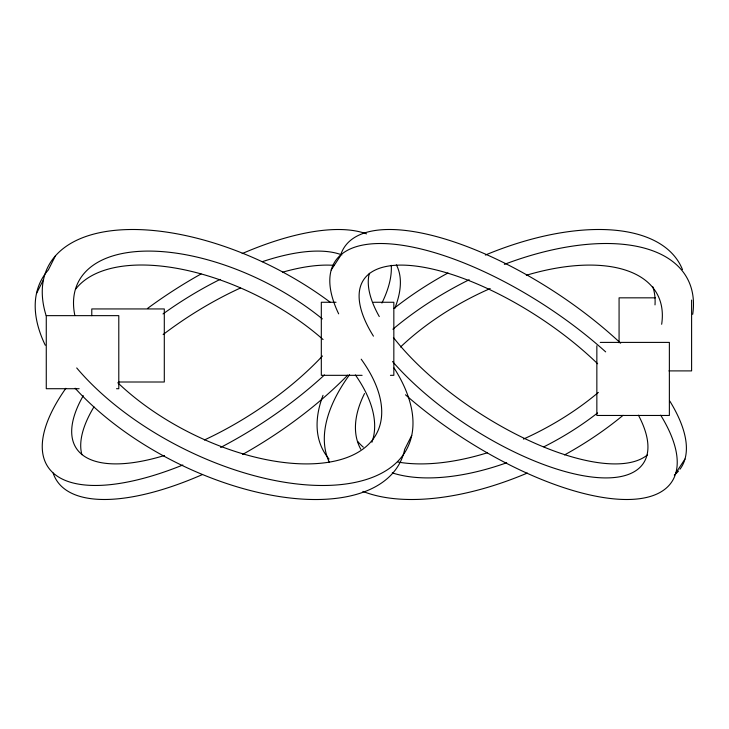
<?xml version="1.0" encoding="UTF-8"?>
<svg xmlns="http://www.w3.org/2000/svg" width="729" height="729" viewBox="0 0 729 729"><rect width="100%" height="100%" fill="white"/><g stroke="black" fill="none" stroke-linecap="round" stroke-linejoin="round"><path stroke-width="1.09" d="M36.45 293.587L43.512 279.581M55.368 255.952L48.305 269.958A201.222 101.258 26.8 0 0 45.271 345.245M411.73 435.413L404.668 449.419A201.222 101.258 26.8 0 1 271.088 495.137A201.222 101.258 26.8 0 1 75.123 388.211M331.221 269.958L340.388 255.952A201.222 77.921 33.2 0 1 447.278 239.713A201.222 77.921 33.2 0 1 620.652 343.204M675.819 473.048L684.978 459.042M655.335 297.833L619.076 297.833L619.076 342.794M336.042 302.262L321.316 302.262L321.316 375.326L362.103 375.326M373.439 302.262L393.833 302.262L393.833 375.326L390.434 375.326M600.249 342.402L669.368 342.402L669.368 415.466L596.851 415.466L596.851 345.774M668.93 370.897L691.602 370.897L691.602 300.075M118.973 382.005L164.298 382.005L164.298 308.941L91.781 308.941L91.781 315.684M79.133 388.712L46.273 388.712L46.273 315.648L118.791 315.648L118.791 388.712L116.531 388.712M660.684 415.166A201.222 77.921 33.2 0 1 616.178 499.064A201.222 77.921 33.2 0 1 405.479 394.79M338.666 313.853A201.222 77.921 33.2 0 1 400.95 245.081A201.222 77.921 33.2 0 1 605.671 351.879M396.348 264.855A201.222 79.753 -32.8 0 1 394.726 308.558M347.651 375.207A201.222 79.753 -32.8 0 1 242.547 454.495M202.607 474.479A201.222 79.753 -32.8 0 1 53.153 473.048M504.35 264.381A201.222 99.818 -27.3 0 1 692.696 314.354M623.067 415.311A201.222 99.818 -27.3 0 1 564.556 454.923M527.313 473.048A201.222 99.818 -27.3 0 1 362.869 491.382M329.444 462.523A201.222 99.818 -27.3 0 1 349.592 374.697M392.913 329.198A201.222 99.818 -27.3 0 1 469.175 279.745M638.413 415.175A167.287 64.781 33.2 0 1 576.502 474.379A167.287 64.781 33.2 0 1 392.53 361.529M373.448 336.16A167.287 64.781 33.2 0 1 415.503 266.039A167.287 64.781 33.2 0 1 597.634 363.762M678.499 471.034A201.222 77.921 33.2 0 1 674.298 475.026M669.851 401.15A201.222 77.921 33.2 0 1 679.938 469.266M647.525 454.814A167.287 64.781 33.2 0 1 529.464 440.781A167.287 64.781 33.2 0 1 393.423 337.509M379.28 316.559A167.287 64.781 33.2 0 1 369.384 273.284M75.534 289.285A167.287 84.181 26.8 0 1 323.065 339.532M355.378 374.934A167.287 84.181 26.8 0 1 371.908 442.257M394.034 367.935A201.222 101.258 26.8 0 1 322.592 485.487A201.222 101.258 26.8 0 1 76.709 367.935M46.1 315.548A201.222 101.258 26.8 0 1 123.976 229.699A201.222 101.258 26.8 0 1 330.465 302.426M361.21 359.187A167.287 84.181 26.8 0 1 320.851 463.234A167.287 84.181 26.8 0 1 117.788 382.743M74.859 315.493A167.287 84.181 26.8 0 1 150.985 251.104A167.287 84.181 26.8 0 1 322.346 318.919M81.903 454.696A167.287 66.303 -32.8 0 1 93.977 406.855M163.132 334.556A167.287 66.303 -32.8 0 1 240.351 288.046M282.734 272.163A167.287 66.303 -32.8 0 1 334.11 265.383M391.245 265.301A201.222 79.753 -32.8 0 1 381.914 303.073M324.469 374.934A201.222 79.753 -32.8 0 1 220.586 447.478M182.851 464.993A201.222 79.753 -32.8 0 1 65.874 388.293M147.431 308.513A201.222 79.753 -32.8 0 1 201.067 273.958M242.165 253.592A201.222 79.753 -32.8 0 1 366.55 233.863M322.455 355.989A167.287 66.303 -32.8 0 1 204.366 439.988M164.444 455.488A167.287 66.303 -32.8 0 1 83.288 395.656M163.014 313.935A167.287 66.303 -32.8 0 1 220.094 279.398M262.267 261.711A167.287 66.303 -32.8 0 1 341.865 254.931M526.32 275.261A167.287 82.978 -27.3 0 1 661.659 324.277M597.57 412.951A167.287 82.978 -27.3 0 1 543.898 446.804M506.682 462.76A167.287 82.978 -27.3 0 1 392.257 472.875M360.782 449.255A167.287 82.978 -27.3 0 1 364.518 393.551M400.531 347.013A167.287 82.978 -27.3 0 1 490.18 288.547M329.025 459.042A201.222 99.818 -27.3 0 1 323.02 395.318M393.87 308.513A201.222 99.818 -27.3 0 1 447.952 272.992M485.35 255.059A201.222 99.818 -27.3 0 1 682.481 269.621M652.829 286.743A167.287 82.978 -27.3 0 1 655.006 304.895M598.363 392.421A167.287 82.978 -27.3 0 1 523.449 439.086M487.482 452.745A167.287 82.978 -27.3 0 1 397.797 462.013M363.334 447.169A167.287 82.978 -27.3 0 1 357.811 441.528"/></g></svg>
